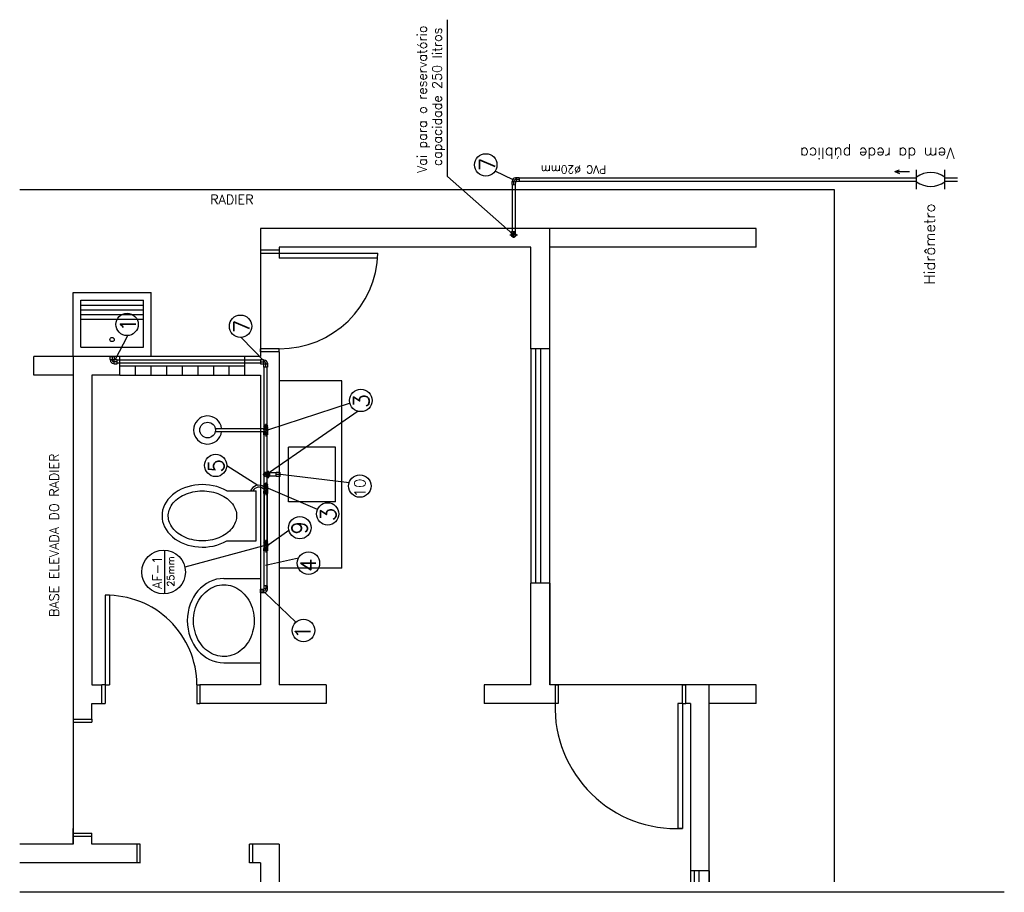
# Model space of a CAD drawing. Header units: millimetres. Extents: x 379 to 8329, y 269 to 4802.
# Drawn here: x 3722 to 4667, y 269 to 1106 of the extents above; entities that cross this region are included whole.
import ezdxf

# ---------------------------------------------------------------- set-up
doc = ezdxf.new("R2010")
doc.units = ezdxf.units.MM
doc.header["$LTSCALE"] = 20
doc.header["$MEASUREMENT"] = 0
for name, color, linetype in [('1', 7, 'Continuous'), ('ARQ-SIMB', 2, 'Continuous'), ('Cotas', 7, 'Continuous'), ('FINA', 1, 'Continuous'), ('GROSSA', 1, 'Continuous'), ('SAN-1', 1, 'Continuous'), ('SAN-SIMB', 2, 'Continuous'), ('Texto', 2, 'Continuous')]:
    doc.layers.add(name, color=color, linetype=linetype)
doc.styles.add('ROMANS', font='romans.shx')

msp = doc.modelspace()

# ---------------------------------------------------------------- linework, layer by layer
at = {"layer": '1', "color": 2}
for p, q in [((4583.259, 943.699), (4583.259, 962.089)), ((4610.235, 943.699), (4610.235, 962.089))]:
    msp.add_line(p, q, dxfattribs=at)
at = {"layer": '1', "color": 1}
for p, q in [((3722.402, 943.38), (4504.096, 943.38)), ((4429.096, 905.88), (3953.596, 905.88)), ((3953.596, 905.88), (3953.596, 881.88)), ((3953.596, 881.88), (3953.596, 790.38)), ((4213.096, 887.88), (3971.596, 887.88)), ((3971.596, 887.88), (3971.596, 881.88)), ((3971.596, 884.88), (3971.596, 881.88)), ((3971.596, 881.88), (3971.596, 877.38)), ((4066.091, 881.88), (3971.596, 881.88)), ((4065.859, 877.38), (4066.091, 881.88)), ((4213.096, 790.38), (4213.096, 887.88)), ((4429.096, 887.88), (4231.096, 887.88)), ((4231.096, 790.38), (4231.096, 887.88)), ((4065.859, 877.38), (3971.596, 877.38)), ((3773.596, 782.88), (3773.596, 844.38)), ((3773.596, 844.38), (3848.596, 844.38)), ((3848.596, 782.88), (3848.596, 844.38)), ((3781.096, 791.88), (3781.096, 836.88)), ((3781.096, 836.88), (3841.096, 836.88)), ((3781.096, 832.38), (3841.096, 832.38)), ((3841.096, 791.88), (3841.096, 836.88)), ((3781.096, 827.88), (3841.096, 827.88)), ((3781.096, 823.38), (3841.096, 823.38)), ((3781.096, 818.88), (3841.096, 818.88)), ((3781.096, 791.88), (3841.096, 791.88)), ((3953.596, 787.38), (3953.596, 782.88)), ((3971.596, 787.38), (3971.596, 467.88)), ((4213.096, 790.38), (4213.096, 565.38)), ((4217.596, 790.38), (4217.596, 565.38)), ((4222.096, 790.38), (4222.096, 565.38)), ((4231.096, 565.38), (4231.096, 790.38)), ((3736.096, 764.88), (3736.096, 782.88)), ((3791.596, 782.88), (3736.096, 782.88)), ((3818.596, 782.88), (3773.596, 782.88)), ((3938.596, 782.88), (3818.596, 782.88)), ((3953.596, 782.88), (3938.596, 782.88)), ((3818.596, 773.88), (3938.596, 773.88)), ((3833.596, 764.88), (3833.596, 773.88)), ((3848.596, 764.88), (3848.596, 773.88)), ((3863.596, 764.88), (3863.596, 773.88)), ((3878.596, 764.88), (3878.596, 773.88)), ((3893.596, 764.88), (3893.596, 773.88)), ((3908.596, 764.88), (3908.596, 773.88)), ((3923.596, 764.88), (3923.596, 773.88)), ((3773.596, 764.88), (3736.096, 764.88)), ((3773.596, 764.88), (3773.596, 434.88)), ((3791.596, 764.88), (3791.596, 467.88)), ((3818.596, 764.88), (3791.596, 764.88)), ((3818.596, 764.88), (3938.596, 764.88)), ((3953.596, 764.88), (3953.596, 467.88)), ((4031.596, 759.63), (3971.596, 759.63)), ((4031.596, 579.63), (4031.596, 759.63)), ((3910.124, 713.88), (3956.792, 713.88)), ((3910.124, 710.88), (3956.792, 710.88)), ((4025.369, 695.88), (3980.369, 695.88)), ((3980.369, 643.38), (3980.369, 695.88)), ((4025.369, 643.38), (4025.369, 695.88)), ((3921.061, 653.964), (3949.351, 653.964)), ((3949.351, 605.964), (3949.351, 653.964)), ((4025.369, 643.38), (3980.369, 643.38)), ((3921.061, 605.964), (3949.351, 605.964)), ((4031.596, 579.63), (3971.596, 579.63)), ((3918.346, 569.88), (3953.596, 569.88)), ((4213.096, 467.88), (4213.096, 565.38)), ((4231.096, 565.38), (4231.096, 467.88)), ((3808.507, 553.621), (3804.346, 553.72)), ((3804.346, 553.72), (3804.346, 467.88)), ((3808.507, 553.621), (3808.507, 467.88)), ((3918.346, 488.88), (3953.596, 488.88)), ((3801.346, 449.88), (3801.346, 467.88)), ((3804.346, 467.88), (3801.346, 467.88)), ((3804.007, 467.88), (3808.507, 467.88)), ((3953.596, 467.88), (3895.435, 467.88)), ((4016.596, 467.88), (3971.596, 467.88)), ((4016.596, 467.88), (4016.596, 449.88)), ((4168.096, 467.88), (4168.096, 449.88)), ((4236.271, 467.88), (4231.096, 467.88)), ((4364.521, 467.88), (4239.271, 467.88)), ((4358.596, 467.88), (4361.596, 467.88)), ((4358.596, 449.88), (4358.596, 467.88)), ((4429.096, 449.88), (4429.096, 467.88)), ((3791.596, 434.88), (3791.596, 449.88)), ((4016.596, 449.88), (3895.435, 449.88)), ((4236.271, 449.88), (4168.096, 449.88)), ((4358.596, 449.88), (4354.096, 449.88)), ((4354.096, 449.88), (4354.096, 329.959)), ((4358.596, 449.88), (4361.596, 449.88)), ((4358.596, 449.88), (4358.596, 329.88)), ((3773.596, 431.88), (3773.596, 329.88)), ((3773.596, 325.38), (3773.596, 329.88)), ((3773.596, 322.38), (3773.596, 325.38)), ((3773.596, 314.88), (3773.596, 322.38)), ((3791.596, 314.88), (3791.596, 322.38)), ((4354.096, 329.959), (4358.596, 329.88)), ((4358.596, 329.88), (4354.096, 329.88)), ((3773.596, 314.88), (3722.402, 314.88)), ((3835.096, 314.88), (3791.596, 314.88)), ((3835.096, 296.88), (3835.096, 314.88)), ((3838.096, 296.88), (3838.096, 314.88)), ((3946.096, 314.88), (3943.096, 314.88)), ((3971.596, 314.88), (3971.596, 278.615)), ((3835.096, 296.88), (3722.402, 296.88)), ((3946.096, 296.88), (3943.096, 296.88)), ((3953.596, 296.88), (3953.596, 278.615)), ((4384.096, 289.38), (4384.096, 278.615)), ((4667.402, 268.615), (3722.402, 268.615))]:
    msp.add_line(p, q, dxfattribs=at)
at = {"layer": '1'}
for p, q in [((4231.096, 905.88), (3953.596, 905.88)), ((3953.596, 905.88), (3953.596, 782.88)), ((4231.096, 467.88), (4231.096, 905.88)), ((3953.596, 782.88), (3773.596, 782.88)), ((3773.596, 782.88), (3773.596, 314.88)), ((4384.096, 467.88), (4231.096, 467.88)), ((4384.096, 278.615), (4384.096, 467.88)), ((3773.596, 314.88), (3722.402, 314.88))]:
    msp.add_line(p, q, dxfattribs=at)
at = {"layer": '1', "color": 1}
for centre, radius in [((3811.096, 799.254), 2.044), ((3902.776, 712.38), 7.5)]:
    msp.add_circle(centre, radius, dxfattribs=at)
at = {"layer": '1', "color": 2}
for centre, start, end in [((4596.747, 936.299), 54.546389, 125.453611), ((4596.747, 969.489), 234.546389, 305.453611)]:
    msp.add_arc(centre, 23.254, start, end, dxfattribs=at)
at = {"layer": '1', "color": 1}
msp.add_arc((3902.776, 712.38), 13.5, 6.37937, 353.62063, dxfattribs=at)
for centre, major_axis, ratio, start_param, end_param in [((3897.783, 629.964), (-38.796, 0), 0.7732852, 4.0688879, 8.4974827), ((3918.346, 529.38), (0, -40.5), 0.8669906, 3.1415927, 6.2831853)]:
    msp.add_ellipse(centre, major_axis=major_axis, ratio=ratio, start_param=start_param, end_param=end_param, dxfattribs=at)
for points, knots in [([(3930.579, 629.964), (3930.579, 631.916), (3930.248, 633.869), (3928.905, 637.723), (3927.89, 639.623), (3925.168, 643.245), (3923.461, 644.963), (3919.433, 648.051), (3917.113, 649.419), (3912.024, 651.661), (3909.255, 652.534), (3903.486, 653.696), (3900.485, 653.983), (3894.491, 653.943), (3891.499, 653.615), (3885.76, 652.378), (3883.015, 651.469), (3877.985, 649.163), (3875.701, 647.767), (3871.753, 644.634), (3870.09, 642.899), (3867.458, 639.254), (3866.489, 637.346), (3865.236, 633.485), (3864.949, 631.531), (3865.036, 627.628), (3865.41, 625.676), (3866.843, 621.83), (3867.905, 619.937), (3870.716, 616.34), (3872.468, 614.64), (3876.575, 611.598), (3878.93, 610.259), (3884.076, 608.082), (3886.867, 607.245), (3892.666, 606.16), (3895.674, 605.913), (3901.665, 606.033), (3904.649, 606.401), (3910.354, 607.713), (3913.075, 608.658), (3918.044, 611.027), (3920.291, 612.45), (3924.158, 615.627), (3925.777, 617.379), (3928.318, 621.046), (3929.242, 622.96), (3930.329, 626.573), (3930.579, 628.269), (3930.579, 629.964)], [0, 0, 0, 0, 0.2632406, 0.2632406, 0.5264812, 0.5264812, 0.7897218, 0.7897218, 1.0529624, 1.0529624, 1.316203, 1.316203, 1.5794436, 1.5794436, 1.8426842, 1.8426842, 2.1059248, 2.1059248, 2.3691654, 2.3691654, 2.632406, 2.632406, 2.8956466, 2.8956466, 3.1588872, 3.1588872, 3.4221278, 3.4221278, 3.6853683, 3.6853683, 3.9486089, 3.9486089, 4.2118495, 4.2118495, 4.4750901, 4.4750901, 4.7383307, 4.7383307, 5.0015713, 5.0015713, 5.2648119, 5.2648119, 5.5280525, 5.5280525, 5.7912931, 5.7912931, 6.0545337, 6.0545337, 6.2831853, 6.2831853, 6.2831853, 6.2831853]), ([(3918.346, 494.88), (3920.247, 494.88), (3922.148, 495.102), (3926.806, 496.204), (3929.528, 497.355), (3934.616, 500.589), (3936.981, 502.673), (3941.111, 507.625), (3942.873, 510.493), (3945.595, 516.758), (3946.554, 520.153), (3947.551, 527.139), (3947.591, 530.728), (3946.746, 537.744), (3945.861, 541.169), (3943.274, 547.518), (3941.572, 550.442), (3937.544, 555.523), (3935.221, 557.679), (3930.194, 561.067), (3927.492, 562.299), (3921.942, 563.781), (3919.092, 564.033), (3913.44, 563.551), (3910.637, 562.816), (3905.286, 560.386), (3902.739, 558.688), (3898.142, 554.431), (3896.094, 551.872), (3892.723, 546.103), (3891.402, 542.896), (3889.643, 536.136), (3889.205, 532.586), (3889.264, 525.496), (3889.761, 521.957), (3891.632, 515.242), (3893.005, 512.068), (3896.467, 506.382), (3898.554, 503.873), (3903.213, 499.725), (3905.784, 498.087), (3911.167, 495.779), (3913.979, 495.107), (3917.32, 494.897), (3917.833, 494.88), (3918.346, 494.88)], [0, 0, 0, 0, 0.2022629, 0.2022629, 0.5035791, 0.5035791, 0.8048954, 0.8048954, 1.1062116, 1.1062116, 1.4075279, 1.4075279, 1.7088441, 1.7088441, 2.0101604, 2.0101604, 2.3114766, 2.3114766, 2.6127929, 2.6127929, 2.9141091, 2.9141091, 3.2154254, 3.2154254, 3.5167416, 3.5167416, 3.8180579, 3.8180579, 4.1193741, 4.1193741, 4.4206904, 4.4206904, 4.7220066, 4.7220066, 5.0233229, 5.0233229, 5.3246391, 5.3246391, 5.6259554, 5.6259554, 5.9272716, 5.9272716, 6.2285879, 6.2285879, 6.2831853, 6.2831853, 6.2831853, 6.2831853])]:
    msp.add_open_spline(points, degree=3, knots=knots, dxfattribs=at)
at = {"layer": 'ARQ-SIMB', "color": 1}
for p, q in [((4196.053, 952.426), (4178.605, 960.792)), ((3814.151, 779.621), (3826.083, 803.025)), ((3957.741, 777.867), (3935.033, 801.224)), ((4039.426, 738.114), (3961.231, 712.452)), ((4047.186, 730.362), (3962.066, 671.648)), ((3921.252, 678.444), (3951.007, 659.353)), ((4038.513, 661.575), (3972.812, 669.689)), ((4008.1, 636.041), (3961.231, 656.145)), ((3956.792, 601.101), (3880.895, 580.825)), ((3989.962, 589.5), (3958.233, 582.328)), ((3958.033, 556.111), (3987.536, 527.921))]:
    msp.add_line(p, q, dxfattribs=at)
at = {"layer": 'ARQ-SIMB', "color": 2}
for p, q in [((3956.663, 716.164), (3956.627, 715.187)), ((3956.627, 715.186), (3960.315, 715.189)), ((3956.627, 715.187), (3956.792, 714.889)), ((3956.627, 709.718), (3956.792, 710.015)), ((3956.663, 708.74), (3956.627, 709.718)), ((3956.627, 709.718), (3960.315, 709.715)), ((3960.304, 717.04), (3956.658, 717.038)), ((3956.658, 717.038), (3956.662, 716.481)), ((3960.307, 716.484), (3956.662, 716.481)), ((3960.308, 716.166), (3956.663, 716.164)), ((3956.792, 714.889), (3960.152, 714.901)), ((3956.792, 714.889), (3956.792, 710.015)), ((3961.221, 712.452), (3956.792, 712.452)), ((3956.792, 710.015), (3960.152, 710.003)), ((3958.481, 718.165), (3958.481, 706.231)), ((3960.315, 715.189), (3960.152, 714.901)), ((3960.152, 714.901), (3960.152, 710.003)), ((3960.315, 709.715), (3960.152, 710.003)), ((3960.307, 716.484), (3960.304, 717.04)), ((3960.315, 715.189), (3960.308, 716.166)), ((3960.315, 709.715), (3960.308, 708.738)), ((3956.658, 707.866), (3956.662, 708.423)), ((3960.304, 707.864), (3956.658, 707.866)), ((3960.307, 708.42), (3956.662, 708.423)), ((3960.308, 708.738), (3956.663, 708.74)), ((3960.307, 708.42), (3960.304, 707.864)), ((3958.491, 661.858), (3958.491, 649.924)), ((3956.673, 659.857), (3956.636, 658.88)), ((3956.636, 658.879), (3960.325, 658.882)), ((3956.636, 658.88), (3956.802, 658.582)), ((3956.636, 653.411), (3956.802, 653.708)), ((3956.636, 653.411), (3960.325, 653.408)), ((3956.673, 652.433), (3956.636, 653.411)), ((3960.313, 660.733), (3956.668, 660.731)), ((3956.668, 660.731), (3956.671, 660.174)), ((3956.668, 651.559), (3956.671, 652.116)), ((3960.316, 660.177), (3956.671, 660.174)), ((3960.316, 652.113), (3956.671, 652.116)), ((3960.318, 659.859), (3956.673, 659.857)), ((3960.318, 652.431), (3956.673, 652.433)), ((3956.802, 658.582), (3960.162, 658.594)), ((3956.802, 658.582), (3956.802, 653.708)), ((3961.231, 656.145), (3956.802, 656.145)), ((3956.802, 653.708), (3960.162, 653.696)), ((3960.325, 658.882), (3960.162, 658.594)), ((3960.162, 658.594), (3960.162, 653.696)), ((3960.325, 653.408), (3960.162, 653.696)), ((3960.316, 660.177), (3960.313, 660.733)), ((3960.316, 652.113), (3960.313, 651.557)), ((3960.325, 658.882), (3960.318, 659.859)), ((3960.325, 653.408), (3960.318, 652.431)), ((3960.313, 651.557), (3956.668, 651.559)), ((3956.663, 604.813), (3956.627, 603.836)), ((3960.304, 605.69), (3956.658, 605.687)), ((3956.658, 605.687), (3956.662, 605.131)), ((3960.307, 605.133), (3956.662, 605.131)), ((3960.308, 604.815), (3956.663, 604.813)), ((3958.481, 606.815), (3958.481, 594.88)), ((3960.307, 605.133), (3960.304, 605.69)), ((3960.315, 603.838), (3960.308, 604.815)), ((3956.627, 603.836), (3960.315, 603.838)), ((3956.627, 603.836), (3956.792, 603.538)), ((3956.627, 598.367), (3956.792, 598.664)), ((3956.627, 598.367), (3960.315, 598.365)), ((3956.663, 597.39), (3956.627, 598.367)), ((3956.658, 596.516), (3956.662, 597.072)), ((3960.304, 596.513), (3956.658, 596.516)), ((3960.307, 597.07), (3956.662, 597.072)), ((3960.308, 597.387), (3956.663, 597.39)), ((3956.792, 603.538), (3960.152, 603.551)), ((3956.792, 603.538), (3956.792, 598.664)), ((3961.221, 601.101), (3956.792, 601.101)), ((3956.792, 598.664), (3960.152, 598.652)), ((3960.315, 603.838), (3960.152, 603.551)), ((3960.152, 603.551), (3960.152, 598.652)), ((3960.315, 598.364), (3960.152, 598.652)), ((3960.307, 597.07), (3960.304, 596.513)), ((3960.315, 598.364), (3960.308, 597.387))]:
    msp.add_line(p, q, dxfattribs=at)
at = {"layer": 'ARQ-SIMB', "color": 1}
for centre, radius in [((4169.737, 966.884), 10.76), ((3825.437, 813.765), 10.76), ((3934.387, 811.964), 10.76), ((4049.848, 740.787), 10.76), ((3910.492, 678.444), 10.76), ((4048.857, 658.615), 10.76), ((4017.988, 631.8), 10.76), ((3860.478, 576.032), 20.972), ((3999.505, 584.531), 10.76), ((3994.754, 519.942), 10.76)]:
    msp.add_circle(centre, radius, dxfattribs=at)
at = {"layer": 'ARQ-SIMB', "color": 2}
for centre in [(3958.481, 712.452), (3958.491, 656.145), (3958.481, 601.101)]:
    msp.add_circle(centre, 1.671, dxfattribs=at)
for centre, start, end in [((3956.707, 716.323), 106.004159, 254.636839), ((3960.276, 716.325), 281.510688, 79.13031), ((3956.707, 708.581), 105.363161, 253.995841), ((3960.276, 708.579), 280.86969, 78.489312), ((3956.716, 660.016), 106.004159, 254.636839), ((3956.716, 652.274), 105.363161, 253.995841), ((3960.285, 660.018), 281.510688, 79.13031), ((3960.285, 652.272), 280.86969, 78.489312), ((3956.707, 604.972), 106.004159, 254.636839), ((3960.276, 604.974), 281.510688, 79.13031), ((3956.707, 597.231), 105.363161, 253.995841), ((3960.276, 597.229), 280.86969, 78.489312)]:
    msp.add_arc(centre, 0.165, start, end, dxfattribs=at)
at = {"layer": 'Cotas', "color": 1}
for p, q in [((4504.096, 943.38), (4504.096, 278.615)), ((4429.096, 887.88), (4429.096, 905.88)), ((3971.596, 884.88), (3953.596, 884.88)), ((3971.596, 881.88), (3953.596, 881.88)), ((3953.596, 815.695), (3953.596, 812.695)), ((3953.596, 787.38), (3953.596, 790.38)), ((3971.596, 790.38), (3953.596, 790.38)), ((3971.596, 787.38), (3953.596, 787.38)), ((3971.596, 787.38), (3971.596, 790.38)), ((4231.096, 790.38), (4213.096, 790.38)), ((3818.596, 764.88), (3818.596, 782.88)), ((3938.596, 764.88), (3938.596, 782.88)), ((3938.596, 764.88), (3953.596, 764.88)), ((4231.096, 565.38), (4213.096, 565.38)), ((3791.596, 467.88), (3801.346, 467.88)), ((3804.346, 467.88), (3804.346, 449.88)), ((3892.435, 467.88), (3892.435, 449.88)), ((3892.435, 467.88), (3895.435, 467.88)), ((3895.435, 467.88), (3895.435, 449.88)), ((4213.096, 467.88), (4168.096, 467.88)), ((4236.271, 467.88), (4236.271, 449.88)), ((4236.271, 467.88), (4239.271, 467.88)), ((4239.271, 467.88), (4239.271, 449.88)), ((4358.596, 449.88), (4358.596, 467.88)), ((4429.096, 467.88), (4361.596, 467.88)), ((4361.596, 449.88), (4361.596, 467.88)), ((3791.596, 449.88), (3801.346, 449.88)), ((3801.346, 449.88), (3804.346, 449.88)), ((3892.435, 449.88), (3895.435, 449.88)), ((4239.271, 449.88), (4236.271, 449.88)), ((4366.096, 449.88), (4361.596, 449.88)), ((4366.096, 449.88), (4366.096, 289.38)), ((4429.096, 449.88), (4384.096, 449.88)), ((4384.096, 289.38), (4384.096, 449.88)), ((3773.596, 434.88), (3791.596, 434.88)), ((3773.596, 434.88), (3773.596, 431.88)), ((3791.596, 434.88), (3791.596, 431.88)), ((3773.596, 431.88), (3791.596, 431.88)), ((3773.596, 325.38), (3791.596, 325.38)), ((3773.596, 322.38), (3791.596, 322.38)), ((3791.596, 322.38), (3791.596, 325.38)), ((3838.096, 314.88), (3835.096, 314.88)), ((3943.096, 296.88), (3943.096, 314.88)), ((3946.096, 296.88), (3946.096, 314.88)), ((3971.596, 314.88), (3946.096, 314.88)), ((3838.507, 296.88), (3835.096, 296.88)), ((3953.596, 296.88), (3946.096, 296.88)), ((4384.096, 289.38), (4366.096, 289.38)), ((4366.096, 289.38), (4366.096, 278.615)), ((4369.846, 289.38), (4369.846, 278.615)), ((4374.346, 289.38), (4374.346, 278.615))]:
    msp.add_line(p, q, dxfattribs=at)
for centre, radius, start, end in [((3972.03, 884.476), 94.097, 269.771985, 358.636568), ((3806.243, 467.547), 86.193, 0.221466, 91.260848), ((4352.767, 446.286), 116.552, 178.232975, 272.866446)]:
    msp.add_arc(centre, radius, start, end, dxfattribs=at)
at = {"layer": 'FINA'}
msp.add_line((3959.627, 601.335), (3980.74, 616.254), dxfattribs=at)
at = {"layer": 'FINA', "color": 1}
msp.add_circle((3991.234, 618.63), 10.76, dxfattribs=at)
at = {"layer": 'GROSSA'}
for p, q in [((4133.135, 955.578), (4133.135, 1106.259)), ((4195.656, 900.27), (4133.135, 955.578))]:
    msp.add_line(p, q, dxfattribs=at)
at = {"layer": 'GROSSA', "color": 2}
for p, q in [((3971.562, 671.48), (3968.519, 671.48)), ((3968.519, 667.908), (3968.519, 671.48)), ((3971.565, 671.48), (3971.568, 667.908)), ((3971.876, 671.478), (3972.424, 671.475)), ((3971.876, 671.478), (3971.879, 667.906)), ((3972.424, 667.903), (3972.424, 671.475)), ((3972.812, 669.689), (3968.031, 669.689)), ((3971.568, 667.908), (3968.519, 667.908)), ((3972.424, 667.903), (3971.879, 667.906))]:
    msp.add_line(p, q, dxfattribs=at)
for centre, start, end in [((3971.72, 671.448), 10.86969, 168.500202), ((3971.723, 667.951), 195.362919, 343.995841)]:
    msp.add_arc(centre, 0.161, start, end, dxfattribs=at)
at = {"layer": 'SAN-1', "color": 2}
for p, q in [((4198.479, 954.442), (4198.751, 954.638)), ((4198.751, 954.638), (4201.625, 954.638)), ((4198.751, 954.638), (4198.751, 951.009)), ((4201.625, 954.638), (4201.625, 950.988)), ((4194.776, 950.778), (4194.762, 947.904)), ((4194.762, 947.904), (4198.412, 947.886)), ((4194.973, 951.049), (4194.776, 950.778)), ((4194.776, 950.778), (4198.405, 950.761)), ((4194.974, 951.346), (4194.973, 951.049)), ((4196.587, 947.895), (4196.603, 951.265)), ((4198.086, 954.442), (4198.479, 954.442)), ((4198.138, 951.278), (4198.137, 951.034)), ((4198.425, 950.74), (4198.137, 951.034)), ((4198.138, 951.278), (4198.479, 951.278)), ((4201.625, 952.813), (4198.159, 952.813)), ((4198.412, 947.886), (4198.425, 950.74)), ((4198.772, 950.988), (4198.479, 951.278)), ((4201.625, 950.988), (4198.772, 950.988)), ((4192.844, 899.603), (4200.113, 899.603)), ((4194.51, 899.546), (4194.855, 899.201)), ((4194.52, 899.814), (4195.319, 899.015)), ((4194.548, 900.716), (4194.548, 903.051)), ((4194.548, 903.051), (4198.388, 903.051)), ((4194.559, 900.051), (4195.601, 899.009)), ((4194.622, 900.265), (4195.828, 899.059)), ((4194.704, 900.46), (4196.02, 899.144)), ((4194.802, 900.639), (4196.183, 899.258)), ((4194.915, 900.803), (4196.321, 899.397)), ((4195.043, 900.952), (4196.434, 899.561)), ((4195.184, 901.088), (4196.544, 899.728)), ((4195.339, 901.21), (4196.682, 899.867)), ((4195.509, 901.317), (4196.844, 899.982)), ((4195.695, 901.408), (4197.031, 900.072)), ((4195.898, 901.482), (4197.251, 900.129)), ((4196.121, 901.536), (4197.517, 900.139)), ((4196.369, 901.565), (4197.885, 900.049)), ((4196.565, 896.987), (4196.565, 902.504)), ((4196.652, 901.558), (4198.417, 899.794)), ((4196.992, 901.496), (4198.354, 900.134)), ((4197.479, 901.286), (4198.144, 900.62)), ((4198.388, 900.714), (4198.388, 903.051)), ((4195.515, 897.608), (4195.335, 897.608)), ((3809.271, 782.88), (3812.921, 782.88)), ((3809.271, 780.006), (3809.271, 782.88)), ((3809.271, 780.006), (3812.9, 780.006)), ((3809.467, 779.734), (3809.271, 780.006)), ((3809.467, 779.341), (3809.467, 779.734)), ((3811.096, 782.88), (3811.096, 779.414)), ((3812.563, 776.229), (3812.86, 776.228)), ((3812.921, 780.027), (3812.631, 779.734)), ((3812.631, 779.393), (3812.631, 779.734)), ((3812.631, 779.393), (3812.875, 779.392)), ((3816.014, 777.842), (3812.644, 777.858)), ((3812.86, 776.228), (3813.131, 776.031)), ((3813.169, 779.681), (3812.875, 779.392)), ((3812.921, 782.88), (3812.921, 780.027)), ((3813.131, 776.031), (3813.148, 779.66)), ((3813.131, 776.031), (3816.005, 776.017)), ((3816.023, 779.667), (3813.169, 779.681)), ((3816.005, 776.017), (3816.023, 779.667)), ((3953.636, 779.713), (3953.618, 776.064)), ((3953.618, 776.064), (3956.472, 776.05)), ((3953.627, 777.888), (3956.997, 777.872)), ((3956.511, 779.699), (3953.636, 779.713)), ((3956.472, 776.05), (3956.766, 776.338)), ((3956.511, 779.699), (3956.493, 776.07)), ((3956.782, 779.502), (3956.511, 779.699)), ((3956.721, 775.704), (3957.01, 775.996)), ((3956.721, 772.85), (3956.721, 775.704)), ((3960.37, 775.724), (3956.741, 775.724)), ((3957.01, 776.337), (3956.766, 776.338)), ((3957.078, 779.501), (3956.782, 779.502)), ((3957.01, 776.337), (3957.01, 775.996)), ((3958.545, 772.85), (3958.545, 776.316)), ((3960.175, 776.39), (3960.175, 775.996)), ((3960.175, 775.996), (3960.37, 775.724)), ((3960.37, 775.724), (3960.37, 772.85)), ((3960.37, 772.85), (3956.721, 772.85)), ((3959.066, 671.636), (3958.024, 670.594)), ((3958.828, 671.676), (3958.03, 670.877)), ((3959.28, 671.573), (3958.074, 670.367)), ((3959.475, 671.492), (3958.159, 670.176)), ((3958.561, 671.686), (3958.216, 671.341)), ((3959.654, 671.394), (3958.273, 670.012)), ((3959.818, 671.28), (3958.412, 669.874)), ((3959.967, 671.153), (3958.576, 669.762)), ((3960.103, 671.012), (3958.743, 669.651)), ((3959.731, 671.648), (3962.066, 671.648)), ((3961.025, 673.351), (3961.025, 666.083)), ((3962.066, 671.648), (3962.066, 667.808)), ((3956.002, 669.63), (3961.519, 669.63)), ((3960.573, 669.543), (3958.809, 667.778)), ((3960.225, 670.856), (3958.882, 669.514)), ((3960.332, 670.686), (3958.997, 669.352)), ((3960.58, 669.826), (3959.064, 668.311)), ((3960.423, 670.501), (3959.087, 669.164)), ((3960.497, 670.298), (3959.144, 668.945)), ((3960.51, 669.203), (3959.148, 667.841)), ((3960.551, 670.075), (3959.154, 668.678)), ((3960.3, 668.716), (3959.635, 668.051)), ((3959.729, 667.808), (3962.066, 667.808)), ((3953.578, 559.74), (3956.432, 559.753)), ((3953.596, 556.09), (3953.578, 559.74)), ((3953.587, 557.915), (3956.957, 557.931)), ((3956.432, 559.753), (3956.726, 559.465)), ((3956.471, 556.104), (3956.453, 559.733)), ((3960.33, 562.953), (3956.68, 562.953)), ((3956.68, 562.953), (3956.68, 560.1)), ((3956.68, 560.1), (3956.97, 559.807)), ((3960.33, 560.079), (3956.701, 560.079)), ((3956.97, 559.466), (3956.726, 559.465)), ((3956.97, 559.466), (3956.97, 559.807)), ((3958.505, 562.953), (3958.505, 559.487)), ((3960.134, 559.807), (3960.33, 560.079)), ((3960.134, 559.414), (3960.134, 559.807)), ((3960.33, 560.079), (3960.33, 562.953)), ((3956.471, 556.104), (3953.596, 556.09)), ((3956.741, 556.301), (3956.471, 556.104)), ((3957.038, 556.302), (3956.741, 556.301))]:
    msp.add_line(p, q, dxfattribs=at)
for centre, radius in [((4196.467, 899.609), 2.216), ((4196.467, 899.609), 1.959), ((3958.624, 669.728), 2.216), ((3958.624, 669.728), 1.959)]:
    msp.add_circle(centre, radius, dxfattribs=at)
for centre, radius, start, end in [((4198.086, 951.331), 3.111, 90, 179.722513), ((4198.159, 951.257), 1.556, 90, 179.722513), ((4195.483, 900.091), 1.089, 206.610898, 334.093279), ((4197.43, 898.992), 1.151, 32.103448, 147.188606), ((3812.578, 779.341), 3.111, 180, 269.722513), ((3812.652, 779.414), 1.556, 180, 269.722513), ((3956.99, 776.316), 1.556, 0, 89.722513), ((3957.063, 776.39), 3.111, 0, 89.722513), ((3959.106, 670.713), 1.089, 116.610898, 244.093279), ((3958.007, 668.766), 1.151, 302.103448, 57.188606), ((3956.95, 559.487), 1.556, 270.277487, 0), ((3957.023, 559.414), 3.111, 270.277487, 0)]:
    msp.add_arc(centre, radius, start, end, dxfattribs=at)
at = {"layer": 'SAN-SIMB', "color": 1}
msp.add_line((3861.643, 555.092), (3861.643, 596.971), dxfattribs=at)
at = {"layer": 'Texto'}
for p, q in [((4562.434, 960.446), (4566.936, 962.289)), ((4562.434, 960.446), (4566.936, 962.289)), ((4562.434, 960.446), (4566.936, 958.603)), ((4562.434, 960.446), (4576.323, 960.446)), ((4201.625, 954.313), (4583.259, 954.313)), ((4201.625, 951.313), (4583.259, 951.313)), ((4610.235, 954.313), (4622.402, 954.313)), ((4610.235, 951.313), (4622.402, 951.313)), ((3953.635, 779.44), (3816.021, 779.393)), ((3953.62, 776.44), (3816.021, 776.393)), ((3957.02, 717.038), (3957.014, 772.85)), ((3959.979, 717.04), (3959.958, 772.85)), ((3956.994, 605.687), (3956.996, 707.866)), ((3959.973, 605.689), (3959.972, 707.864)), ((3956.99, 660.731), (3956.993, 596.515)), ((3959.978, 660.733), (3959.974, 596.513)), ((3956.982, 562.953), (3956.988, 651.557)), ((3959.985, 562.953), (3959.979, 651.557))]:
    msp.add_line(p, q, dxfattribs=at)
at = {"layer": 'Texto', "color": 2}
for p, q in [((4195.035, 947.902), (4195.035, 903.051)), ((4198.035, 947.888), (4198.035, 903.051)), ((3968.519, 671.193), (3962.066, 671.193)), ((3968.519, 668.193), (3962.066, 668.193))]:
    msp.add_line(p, q, dxfattribs=at)
at = {"layer": 'Texto'}
for centre, radius, start, end in [((3951.808, 650.934), 8.457, 53.808284, 159.0016), ((3952.079, 650.772), 6.713, 45.284477, 151.611727)]:
    msp.add_arc(centre, radius, start, end, dxfattribs=at)

# ---------------------------------------------------------------- texts
at = {"layer": 'Texto', "style": 'ROMANS'}
for s, height, rotation, p in [('Vai para o reservatório', 9, 90, (4113.013, 959.1)), ('capacidade 250 litros', 9, 90, (4127.5, 965.722)), ('Vem da rede pública', 10.5, 180, (4619.758, 983.136)), ('7', 15, 90, (4178.859, 960.773)), ('PVC Ø20mm', 7.5, 180, (4285.429, 966.229)), ('Hidrômetro', 10.5, 90, (4600.845, 851.902)), ('3', 15, 90, (4057.895, 733.815)), ('BASE ELEVADA DO RADIER', 9, 90, (3760.023, 532.854)), ('5', 15, 90, (3918.538, 671.472)), ('3', 15, 90, (4026.035, 624.828)), ('9', 15, 90, (3998.543, 611.978)), ('AF-1', 9, 90, (3858.953, 559.927)), ('25mm', 6.75, 90, (3870.684, 562.089))]:
    msp.add_text(s, height=height, rotation=rotation, dxfattribs=at).set_placement(p)
msp.add_text('RADIER', height=9, dxfattribs=at).set_placement((3905.189, 929.197))
at = {"layer": 'Texto', "color": 2, "style": 'ROMANS'}
for s, height, p in [('1', 15, (3833.925, 807.045)), ('7', 15, (3942.876, 805.244)), ('10', 10.5, (4054.157, 647.787)), ('4', 15, (4006.759, 576.206)), ('1', 15, (4001.65, 511.873))]:
    msp.add_text(s, height=height, rotation=90, dxfattribs=at).set_placement(p)

doc.saveas('drawing.dxf')
